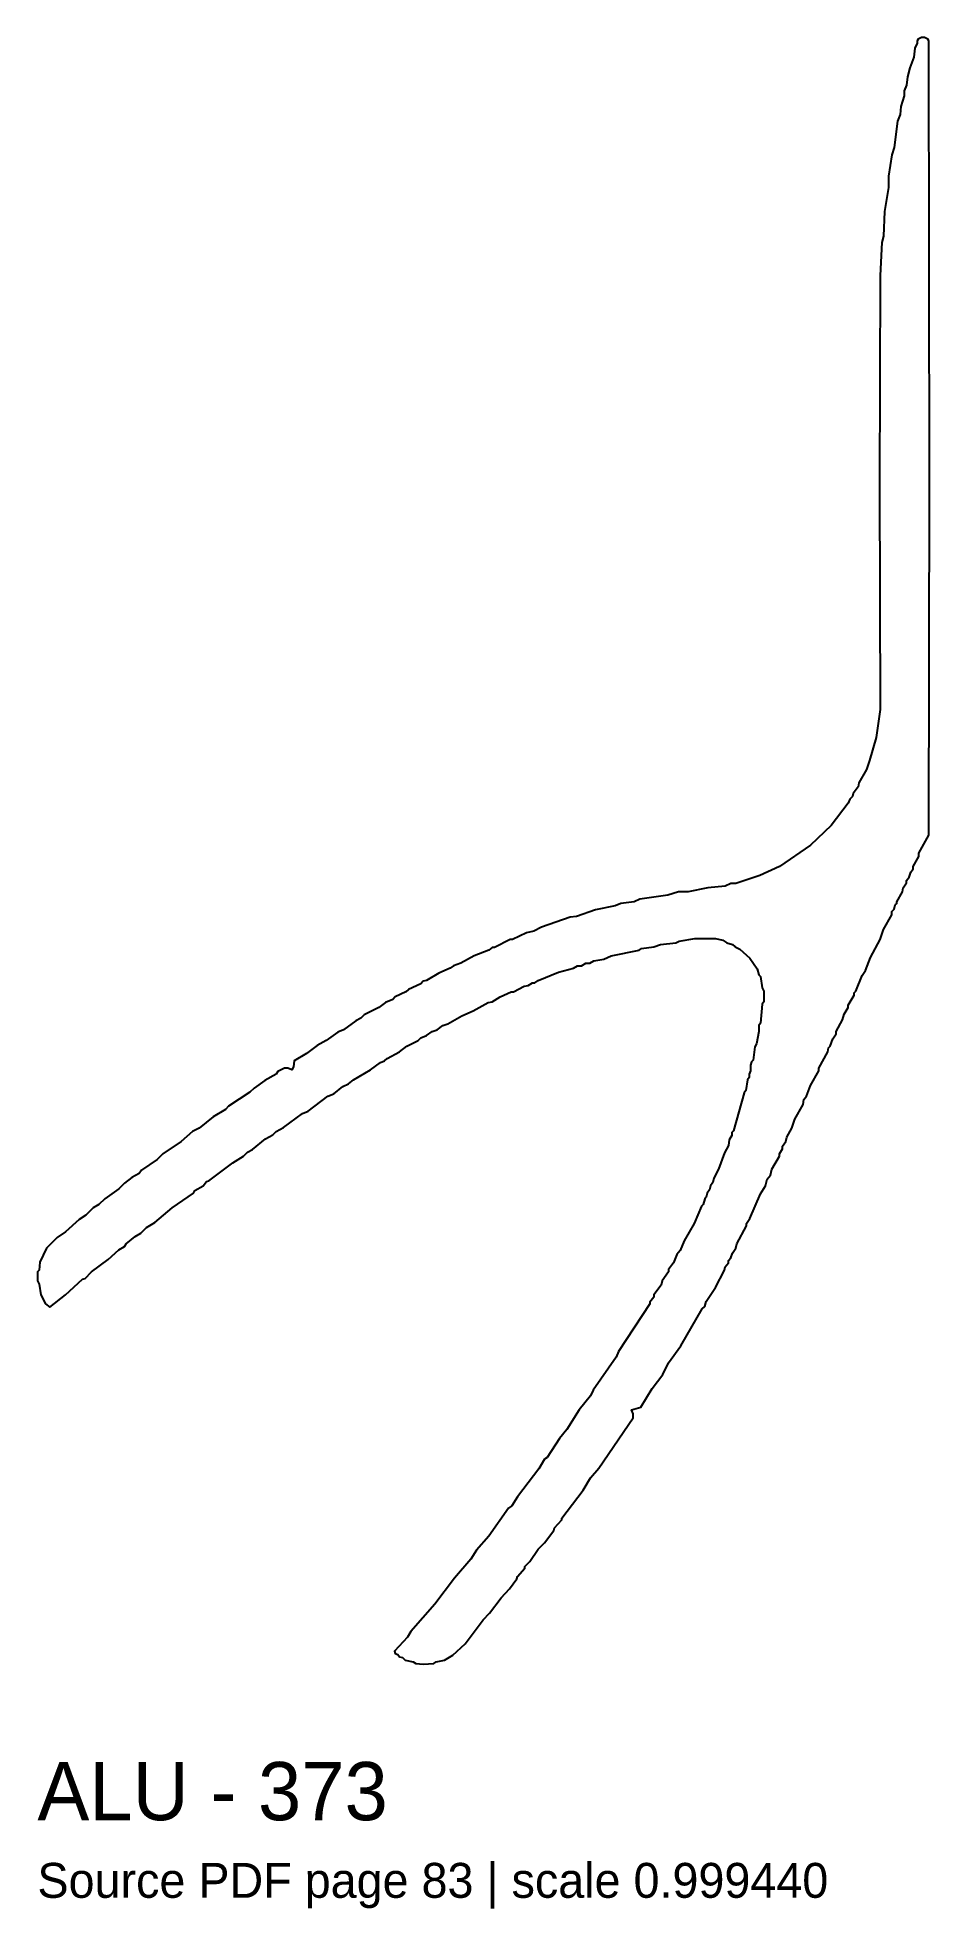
# Model space of a CAD drawing. Header units: millimetres. Extents: x 0 to 46, y -12.6 to 83.9.
import ezdxf

# ---------------------------------------------------------------- set-up
doc = ezdxf.new("R2010")
doc.units = ezdxf.units.MM
doc.layers.add('INFO', color=7, linetype='Continuous')
doc.layers.add('PROFILE', color=7, linetype='Continuous')

msp = doc.modelspace()

# ---------------------------------------------------------------- linework, layer by layer
at = {"layer": 'PROFILE'}
msp.add_lwpolyline([(45.737, 83.9), (45.567, 83.9), (45.398, 83.815), (45.356, 83.731), (45.356, 83.604), (45.229, 83.35), (45.187, 82.885), (44.975, 82.335), (44.848, 81.869), (44.806, 81.446), (44.679, 81.15), (44.679, 80.896), (44.51, 80.346), (44.467, 79.923), (44.34, 79.584), (44.171, 78.231), (44.044, 77.85), (43.875, 76.75), (43.875, 76.157), (43.664, 74.93), (43.621, 73.661), (43.537, 73.323), (43.452, 71.63), (43.41, 60.841), (43.452, 49.248), (43.24, 47.81), (42.902, 46.625), (42.733, 46.16), (42.352, 45.483), (42.31, 45.271), (42.056, 44.933), (42.013, 44.764), (41.887, 44.637), (41.802, 44.425), (40.913, 43.283), (39.856, 42.267), (38.248, 41.167), (37.232, 40.702), (36.005, 40.279), (35.752, 40.279), (35.455, 40.152), (34.567, 40.067), (33.552, 39.856), (33.044, 39.856), (32.494, 39.686), (31.055, 39.475), (30.759, 39.348), (30.082, 39.263), (29.786, 39.136), (28.771, 38.925), (27.797, 38.586), (27.459, 38.544), (25.978, 38.036), (25.597, 37.825), (25.217, 37.74), (24.497, 37.402), (24.37, 37.402), (23.566, 36.979), (23.44, 36.979), (23.27, 36.852), (22.509, 36.556), (21.832, 36.175), (21.451, 36.048), (21.282, 35.921), (20.689, 35.667), (20.055, 35.286), (19.886, 35.244), (19.759, 35.117), (19.124, 34.821), (18.997, 34.694), (18.447, 34.44), (18.32, 34.313), (17.939, 34.144), (17.601, 33.89), (16.839, 33.509), (16.67, 33.34), (16.416, 33.213), (15.781, 32.748), (15.485, 32.621), (14.893, 32.198), (14.428, 31.944), (13.878, 31.521), (13.243, 31.14), (13.201, 30.844), (13.116, 30.674), (12.904, 30.759), (12.735, 30.759), (12.397, 30.59), (12.312, 30.463), (11.72, 30.124), (11.17, 29.744), (10.958, 29.532), (9.858, 28.813), (9.689, 28.644), (9.054, 28.263), (8.335, 27.67), (7.997, 27.501), (7.404, 26.994), (6.473, 26.359), (6.177, 26.063), (5.373, 25.513), (5.246, 25.343), (4.866, 25.132), (4.485, 24.836), (4.189, 24.54), (3.469, 24.032), (3.173, 23.736), (2.877, 23.566), (2.496, 23.186), (2.158, 22.974), (1.439, 22.339), (1.015, 22.043), (0.465, 21.493), (0.127, 20.774), (0.085, 20.351), (0, 20.266), (0, 19.801), (0.085, 19.632), (0.169, 19.082), (0.423, 18.616), (0.635, 18.447), (1.439, 19.082), (2.327, 19.886), (2.454, 19.928), (2.792, 20.266), (3.639, 20.901), (4.189, 21.409), (4.485, 21.578), (4.569, 21.705), (5.035, 22.086), (5.331, 22.255), (5.627, 22.551), (6.05, 22.805), (6.939, 23.566), (8.039, 24.328), (8.123, 24.455), (8.547, 24.709), (8.716, 24.92), (8.843, 24.963), (10.07, 25.893), (10.62, 26.232), (10.831, 26.444), (11.085, 26.57), (11.762, 27.12), (12.143, 27.332), (12.312, 27.501), (12.693, 27.713), (13.666, 28.432), (13.962, 28.559), (14.978, 29.321), (15.274, 29.448), (15.739, 29.828), (16.035, 29.955), (16.289, 30.167), (17.178, 30.674), (17.685, 31.055), (17.897, 31.14), (18.024, 31.267), (18.659, 31.605), (19.039, 31.901), (19.632, 32.198), (19.759, 32.325), (20.055, 32.451), (20.351, 32.663), (20.605, 32.748), (20.901, 32.959), (21.155, 33.044), (21.874, 33.467), (22.466, 33.721), (23.228, 34.144), (23.44, 34.186), (23.863, 34.44), (24.413, 34.694), (24.54, 34.694), (25.09, 34.99), (25.301, 35.032), (25.513, 35.159), (25.64, 35.159), (25.809, 35.286), (26.867, 35.709), (27.628, 35.921), (27.84, 36.048), (28.051, 36.048), (28.263, 36.175), (28.474, 36.175), (28.686, 36.302), (29.194, 36.386), (29.574, 36.556), (31.013, 36.852), (31.14, 36.936), (31.775, 37.021), (32.113, 37.148), (32.917, 37.232), (33.086, 37.317), (33.89, 37.444), (34.948, 37.444), (35.329, 37.359), (35.54, 37.232), (35.836, 37.148), (35.963, 37.021), (36.217, 36.894), (36.725, 36.429), (37.106, 35.879), (37.19, 35.582), (37.275, 35.498), (37.359, 34.905), (37.444, 34.736), (37.444, 34.186), (37.359, 34.059), (37.275, 33.086), (37.19, 32.959), (37.19, 32.663), (37.063, 32.028), (36.979, 31.859), (36.894, 31.182), (36.809, 31.098), (36.767, 30.928), (36.767, 30.632), (36.682, 30.463), (36.682, 30.294), (36.598, 30.167), (36.513, 29.617), (36.429, 29.49), (35.879, 27.544), (35.794, 27.459), (35.794, 27.29), (35.667, 27.078), (35.625, 26.782), (35.413, 26.401), (35.117, 25.555), (34.863, 25.09), (34.821, 24.878), (34.694, 24.709), (34.652, 24.497), (34.525, 24.328), (34.482, 24.116), (34.398, 24.032), (34.313, 23.736), (34.228, 23.651), (33.848, 22.763), (33.34, 21.874), (33.128, 21.366), (32.959, 21.155), (32.79, 20.732), (32.536, 20.393), (32.536, 20.266), (32.198, 19.801), (32.155, 19.589), (31.775, 19.082), (31.775, 18.955), (31.563, 18.701), (31.563, 18.616), (29.955, 16.162), (29.828, 15.866), (28.644, 14.174), (28.517, 13.878), (27.924, 13.158), (27.29, 12.143), (26.909, 11.677), (26.274, 10.704), (26.147, 10.62), (25.851, 10.112), (24.751, 8.673), (24.455, 8.208), (24.286, 8.081), (23.27, 6.643), (22.636, 5.923), (22.339, 5.458), (21.493, 4.485), (20.478, 3.131), (19.251, 1.735), (19.082, 1.439), (18.405, 0.719), (18.447, 0.592), (18.574, 0.55), (18.659, 0.423), (18.828, 0.381), (18.955, 0.254), (19.378, 0.169), (19.505, 0.085), (19.886, 0.042), (20.436, 0.085), (20.562, 0.169), (20.986, 0.254), (21.409, 0.508), (22.043, 1.1), (22.974, 2.327), (23.313, 2.666), (23.905, 3.469), (24.328, 3.935), (24.709, 4.443), (24.751, 4.569), (25.132, 4.993), (25.132, 5.077), (25.386, 5.331), (25.809, 5.966), (26.147, 6.304), (26.613, 6.939), (26.655, 7.066), (27.036, 7.489), (27.036, 7.573), (28.136, 9.012), (28.517, 9.647), (28.94, 10.154), (30.717, 12.735), (30.717, 12.947), (30.632, 13.158), (31.098, 13.285), (31.69, 14.258), (32.24, 14.978), (32.536, 15.57), (33.171, 16.458), (34.271, 18.362), (34.398, 18.489), (34.482, 18.743), (34.948, 19.462), (35.413, 20.351), (35.455, 20.52), (35.625, 20.732), (35.625, 20.859), (35.752, 20.986), (35.836, 21.239), (36.005, 21.493), (36.048, 21.705), (36.556, 22.636), (36.556, 22.763), (36.725, 23.016), (37.275, 24.286), (37.529, 24.709), (37.613, 25.047), (37.783, 25.259), (37.867, 25.555), (38.248, 26.232), (38.248, 26.359), (38.417, 26.613), (38.417, 26.74), (38.586, 26.994), (38.629, 27.205), (38.883, 27.67), (39.052, 28.136), (39.475, 28.897), (39.517, 29.151), (39.644, 29.321), (39.856, 29.871), (40.279, 30.632), (40.279, 30.759), (40.744, 31.605), (40.786, 31.817), (40.871, 31.901), (40.998, 32.282), (41.167, 32.536), (41.167, 32.663), (41.506, 33.255), (41.59, 33.552), (41.802, 33.89), (41.802, 34.017), (42.098, 34.525), (42.098, 34.652), (42.183, 34.736), (42.521, 35.54), (42.69, 35.794), (42.944, 36.471), (43.452, 37.402), (43.621, 37.909), (44.044, 38.671), (44.044, 38.84), (44.171, 38.967), (44.214, 39.179), (44.298, 39.263), (44.298, 39.348), (44.594, 39.856), (44.637, 40.067), (44.806, 40.321), (44.806, 40.448), (44.933, 40.617), (45.017, 40.871), (45.144, 41.04), (45.144, 41.167), (45.441, 41.675), (45.441, 41.844), (45.948, 42.775), (45.991, 60.841), (45.948, 83.731), (45.906, 83.815)], close=True, dxfattribs=at)

# ---------------------------------------------------------------- texts
at = {"layer": 'INFO'}
for s, height, p in [('ALU - 373', 3, (0, -8)), ('Source PDF page 83 | scale 0.999440', 1.8, (0, -12))]:
    msp.add_text(s, height=height, dxfattribs=at).set_placement(p)

doc.saveas('drawing.dxf')
